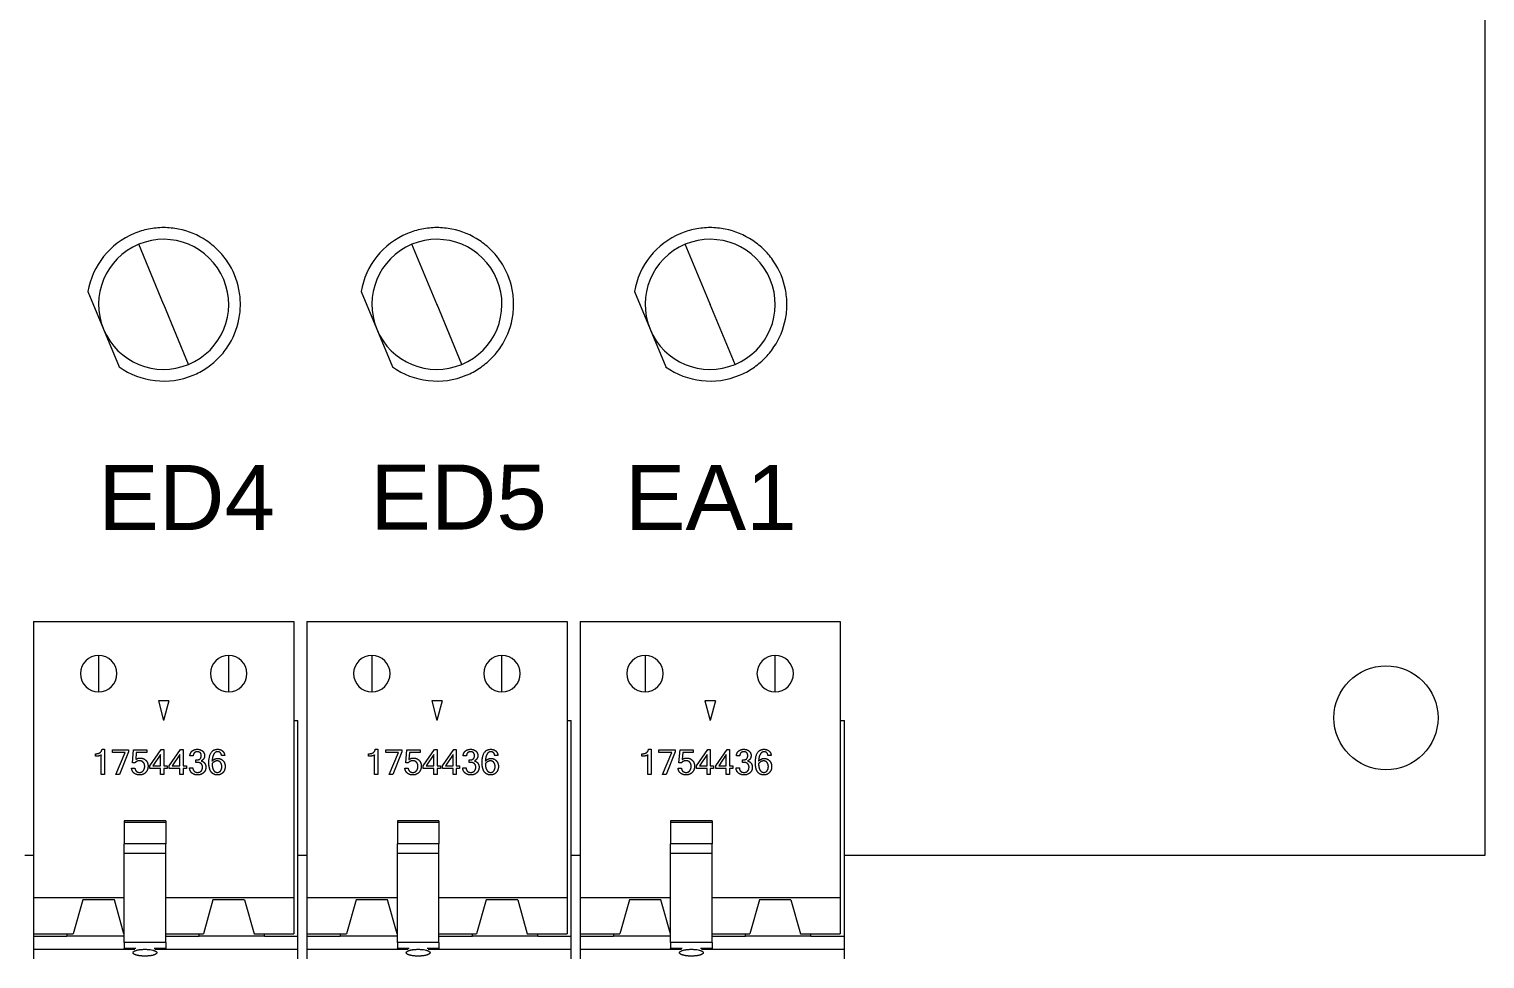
# Model space of a CAD drawing. Header units: millimetres. Extents: x -118 to 1430, y 370 to 641.
# Drawn here: x 442.3 to 498.3, y 463 to 498.8 of the extents above; entities that cross this region are included whole.
import ezdxf

# ---------------------------------------------------------------- set-up
doc = ezdxf.new("R2010")
doc.units = ezdxf.units.MM
doc.layers.add('TANGENT EDGES', color=7, linetype='Continuous', lineweight=0)
doc.layers.add('VISIBLE', color=7, linetype='Continuous', lineweight=0)
doc.styles.get("Standard").update_dxf_attribs({"font": 'arial.ttf'})

msp = doc.modelspace()

# ---------------------------------------------------------------- linework, layer by layer
at = {"layer": 'TANGENT EDGES'}
for p, q in [((447.514, 488.177), (446.56, 490.477)), ((458.014, 488.177), (457.06, 490.477)), ((468.514, 488.177), (467.56, 490.477)), ((448.476, 485.858), (447.522, 488.158)), ((458.976, 485.858), (458.022, 488.158)), ((469.476, 485.858), (468.522, 488.158)), ((445.018, 474.67), (445.018, 473.27)), ((450.018, 473.27), (450.018, 474.67)), ((455.518, 474.67), (455.518, 473.27)), ((460.518, 473.27), (460.518, 474.67)), ((466.018, 474.67), (466.018, 473.27)), ((471.018, 473.27), (471.018, 474.67)), ((447.598, 468.246), (445.998, 468.246)), ((458.098, 468.246), (456.498, 468.246)), ((468.598, 468.246), (466.998, 468.246)), ((447.598, 467.425), (445.998, 467.425)), ((458.098, 467.425), (456.498, 467.425)), ((468.598, 467.425), (466.998, 467.425)), ((446.446, 463.402), (445.998, 463.402)), ((447.598, 463.402), (447.15, 463.402)), ((456.946, 463.402), (456.498, 463.402)), ((458.098, 463.402), (457.65, 463.402)), ((467.446, 463.402), (466.998, 463.402)), ((468.598, 463.402), (468.15, 463.402))]:
    msp.add_line(p, q, dxfattribs=at)
for centre, radius, start, end in [((447.518, 488.167), 0.01, 112.5227, 292.5227), ((447.518, 488.167), 0.01, 292.5227, 112.5227), ((458.018, 488.167), 0.01, 112.5227, 292.5227), ((458.018, 488.167), 0.01, 292.5227, 112.5227), ((468.518, 488.167), 0.01, 112.5227, 292.5227), ((468.518, 488.167), 0.01, 292.5227, 112.5227), ((445.018, 473.97), 0.7, 90, 270), ((445.018, 473.97), 0.7, 270, 90), ((450.018, 473.97), 0.7, 90, 270), ((450.018, 473.97), 0.7, 270, 90), ((455.518, 473.97), 0.7, 90, 270), ((455.518, 473.97), 0.7, 270, 90), ((460.518, 473.97), 0.7, 90, 270), ((460.518, 473.97), 0.7, 270, 90), ((466.018, 473.97), 0.7, 90, 270), ((466.018, 473.97), 0.7, 270, 90), ((471.018, 473.97), 0.7, 90, 270), ((471.018, 473.97), 0.7, 270, 90)]:
    msp.add_arc(centre, radius, start, end, dxfattribs=at)
at = {"layer": 'VISIBLE'}
for p, q in [((498.289, 553.57), (498.289, 466.97)), ((444.609, 488.656), (445.209, 487.21)), ((455.109, 488.656), (455.709, 487.21)), ((465.609, 488.656), (466.209, 487.21)), ((445.209, 487.21), (445.809, 485.763)), ((455.709, 487.21), (456.309, 485.763)), ((466.209, 487.21), (466.809, 485.763)), ((442.518, 475.97), (442.518, 466.97)), ((442.518, 475.97), (452.518, 475.97)), ((452.518, 475.97), (452.518, 466.97)), ((453.018, 475.97), (453.018, 466.97)), ((453.018, 475.97), (463.018, 475.97)), ((463.018, 475.97), (463.018, 466.97)), ((463.518, 475.97), (463.518, 466.97)), ((463.518, 475.97), (473.518, 475.97)), ((473.518, 475.97), (473.518, 466.97)), ((447.719, 472.92), (447.317, 472.92)), ((447.317, 472.92), (447.518, 472.17)), ((447.719, 472.92), (447.518, 472.17)), ((458.219, 472.92), (457.817, 472.92)), ((457.817, 472.92), (458.018, 472.17)), ((458.219, 472.92), (458.018, 472.17)), ((468.719, 472.92), (468.317, 472.92)), ((468.317, 472.92), (468.518, 472.17)), ((468.719, 472.92), (468.518, 472.17)), ((452.518, 472.17), (452.678, 472.17)), ((452.678, 463.87), (452.678, 472.17)), ((463.018, 472.17), (463.178, 472.17)), ((463.178, 463.87), (463.178, 472.17)), ((473.518, 472.17), (473.678, 472.17)), ((473.678, 463.87), (473.678, 472.17)), ((445.152, 471.06), (445.246, 471.06)), ((445.246, 471.06), (445.246, 470.09)), ((445.552, 470.931), (445.552, 471.044)), ((445.552, 471.044), (446.169, 471.044)), ((446.169, 471.044), (446.169, 470.958)), ((446.32, 470.54), (446.36, 471.044)), ((446.36, 471.044), (446.872, 471.044)), ((446.872, 471.044), (446.872, 470.931)), ((446.991, 470.426), (447.426, 471.056)), ((447.426, 471.056), (447.522, 471.056)), ((447.522, 471.056), (447.522, 470.426)), ((447.733, 470.426), (448.167, 471.056)), ((448.167, 471.056), (448.263, 471.056)), ((448.263, 471.056), (448.263, 470.426)), ((455.652, 471.06), (455.746, 471.06)), ((455.746, 471.06), (455.746, 470.09)), ((456.052, 470.931), (456.052, 471.044)), ((456.052, 471.044), (456.669, 471.044)), ((456.669, 471.044), (456.669, 470.958)), ((456.82, 470.54), (456.86, 471.044)), ((456.86, 471.044), (457.372, 471.044)), ((457.372, 471.044), (457.372, 470.931)), ((457.491, 470.426), (457.926, 471.056)), ((457.926, 471.056), (458.022, 471.056)), ((458.022, 471.056), (458.022, 470.426)), ((458.233, 470.426), (458.667, 471.056)), ((458.667, 471.056), (458.763, 471.056)), ((458.763, 471.056), (458.763, 470.426)), ((466.152, 471.06), (466.246, 471.06)), ((466.246, 471.06), (466.246, 470.09)), ((466.552, 470.931), (466.552, 471.044)), ((466.552, 471.044), (467.169, 471.044)), ((467.169, 471.044), (467.169, 470.958)), ((467.32, 470.54), (467.36, 471.044)), ((467.36, 471.044), (467.872, 471.044)), ((467.872, 471.044), (467.872, 470.931)), ((467.991, 470.426), (468.426, 471.056)), ((468.426, 471.056), (468.522, 471.056)), ((468.522, 471.056), (468.522, 470.426)), ((468.733, 470.426), (469.167, 471.056)), ((469.167, 471.056), (469.263, 471.056)), ((469.263, 471.056), (469.263, 470.426)), ((444.894, 470.791), (444.894, 470.887)), ((445.123, 470.09), (445.123, 470.841)), ((446.041, 470.931), (445.552, 470.931)), ((445.685, 470.09), (446.041, 470.931)), ((446.169, 470.958), (445.822, 470.09)), ((446.416, 470.54), (446.32, 470.54)), ((446.465, 470.931), (446.444, 470.666)), ((446.872, 470.931), (446.465, 470.931)), ((447.399, 470.863), (447.106, 470.426)), ((447.399, 470.426), (447.399, 470.863)), ((448.14, 470.863), (447.847, 470.426)), ((448.14, 470.426), (448.14, 470.863)), ((448.652, 470.812), (448.525, 470.812)), ((448.757, 470.555), (448.757, 470.651)), ((448.757, 470.651), (448.785, 470.651)), ((448.804, 470.555), (448.757, 470.555)), ((449.866, 470.823), (449.739, 470.823)), ((455.394, 470.791), (455.394, 470.887)), ((455.623, 470.09), (455.623, 470.841)), ((456.541, 470.931), (456.052, 470.931)), ((456.185, 470.09), (456.541, 470.931)), ((456.669, 470.958), (456.322, 470.09)), ((456.916, 470.54), (456.82, 470.54)), ((456.965, 470.931), (456.944, 470.666)), ((457.372, 470.931), (456.965, 470.931)), ((457.899, 470.863), (457.606, 470.426)), ((457.899, 470.426), (457.899, 470.863)), ((458.64, 470.863), (458.347, 470.426)), ((458.64, 470.426), (458.64, 470.863)), ((459.152, 470.812), (459.025, 470.812)), ((459.257, 470.555), (459.257, 470.651)), ((459.257, 470.651), (459.285, 470.651)), ((459.304, 470.555), (459.257, 470.555)), ((460.366, 470.823), (460.239, 470.823)), ((465.894, 470.791), (465.894, 470.887)), ((466.123, 470.09), (466.123, 470.841)), ((467.041, 470.931), (466.552, 470.931)), ((466.685, 470.09), (467.041, 470.931)), ((467.169, 470.958), (466.822, 470.09)), ((467.416, 470.54), (467.32, 470.54)), ((467.465, 470.931), (467.444, 470.666)), ((467.872, 470.931), (467.465, 470.931)), ((468.399, 470.863), (468.106, 470.426)), ((468.399, 470.426), (468.399, 470.863)), ((469.14, 470.863), (468.847, 470.426)), ((469.14, 470.426), (469.14, 470.863)), ((469.652, 470.812), (469.525, 470.812)), ((469.757, 470.555), (469.757, 470.651)), ((469.757, 470.651), (469.785, 470.651)), ((469.804, 470.555), (469.757, 470.555)), ((470.866, 470.823), (470.739, 470.823)), ((445.246, 470.09), (445.123, 470.09)), ((445.822, 470.09), (445.685, 470.09)), ((446.285, 470.34), (446.412, 470.34)), ((446.991, 470.318), (446.991, 470.426)), ((447.399, 470.318), (446.991, 470.318)), ((447.106, 470.426), (447.399, 470.426)), ((447.399, 470.09), (447.399, 470.318)), ((447.522, 470.09), (447.399, 470.09)), ((447.522, 470.426), (447.651, 470.426)), ((447.522, 470.318), (447.522, 470.09)), ((447.651, 470.318), (447.522, 470.318)), ((447.651, 470.426), (447.651, 470.318)), ((447.733, 470.318), (447.733, 470.426)), ((448.14, 470.318), (447.733, 470.318)), ((447.847, 470.426), (448.14, 470.426)), ((448.14, 470.09), (448.14, 470.318)), ((448.263, 470.09), (448.14, 470.09)), ((448.263, 470.426), (448.392, 470.426)), ((448.392, 470.318), (448.263, 470.318)), ((448.263, 470.318), (448.263, 470.09)), ((448.392, 470.426), (448.392, 470.318)), ((448.513, 470.342), (448.64, 470.342)), ((455.746, 470.09), (455.623, 470.09)), ((456.322, 470.09), (456.185, 470.09)), ((456.785, 470.34), (456.912, 470.34)), ((457.491, 470.318), (457.491, 470.426)), ((457.899, 470.318), (457.491, 470.318)), ((457.606, 470.426), (457.899, 470.426)), ((457.899, 470.09), (457.899, 470.318)), ((458.022, 470.09), (457.899, 470.09)), ((458.022, 470.426), (458.151, 470.426)), ((458.022, 470.318), (458.022, 470.09)), ((458.151, 470.318), (458.022, 470.318)), ((458.151, 470.426), (458.151, 470.318)), ((458.233, 470.318), (458.233, 470.426)), ((458.64, 470.318), (458.233, 470.318)), ((458.347, 470.426), (458.64, 470.426)), ((458.64, 470.09), (458.64, 470.318)), ((458.763, 470.09), (458.64, 470.09)), ((458.763, 470.426), (458.892, 470.426)), ((458.892, 470.318), (458.763, 470.318)), ((458.763, 470.318), (458.763, 470.09)), ((458.892, 470.426), (458.892, 470.318)), ((459.013, 470.342), (459.14, 470.342)), ((466.246, 470.09), (466.123, 470.09)), ((466.822, 470.09), (466.685, 470.09)), ((467.285, 470.34), (467.412, 470.34)), ((467.991, 470.318), (467.991, 470.426)), ((468.399, 470.318), (467.991, 470.318)), ((468.106, 470.426), (468.399, 470.426)), ((468.399, 470.09), (468.399, 470.318)), ((468.522, 470.09), (468.399, 470.09)), ((468.522, 470.426), (468.651, 470.426)), ((468.522, 470.318), (468.522, 470.09)), ((468.651, 470.318), (468.522, 470.318)), ((468.651, 470.426), (468.651, 470.318)), ((468.733, 470.318), (468.733, 470.426)), ((469.14, 470.318), (468.733, 470.318)), ((468.847, 470.426), (469.14, 470.426)), ((469.14, 470.09), (469.14, 470.318)), ((469.263, 470.09), (469.14, 470.09)), ((469.263, 470.426), (469.392, 470.426)), ((469.392, 470.318), (469.263, 470.318)), ((469.263, 470.318), (469.263, 470.09)), ((469.392, 470.426), (469.392, 470.318)), ((469.513, 470.342), (469.64, 470.342)), ((447.598, 468.31), (445.998, 468.31)), ((445.998, 468.31), (445.998, 468.246)), ((445.998, 468.246), (445.998, 467.425)), ((447.598, 468.31), (447.598, 468.246)), ((447.598, 468.246), (447.598, 467.425)), ((458.098, 468.31), (456.498, 468.31)), ((456.498, 468.31), (456.498, 468.246)), ((456.498, 468.246), (456.498, 467.425)), ((458.098, 468.31), (458.098, 468.246)), ((458.098, 468.246), (458.098, 467.425)), ((468.598, 468.31), (466.998, 468.31)), ((466.998, 468.31), (466.998, 468.246)), ((466.998, 468.246), (466.998, 467.425)), ((468.598, 468.31), (468.598, 468.246)), ((468.598, 468.246), (468.598, 467.425)), ((445.998, 467.055), (445.998, 467.425)), ((447.598, 467.055), (447.598, 467.425)), ((456.498, 467.055), (456.498, 467.425)), ((458.098, 467.055), (458.098, 467.425)), ((466.998, 467.055), (466.998, 467.425)), ((468.598, 467.055), (468.598, 467.425)), ((442.518, 466.97), (442.178, 466.97)), ((442.518, 466.97), (442.518, 465.344)), ((447.598, 467.055), (445.998, 467.055)), ((445.998, 463.627), (445.998, 467.055)), ((447.598, 463.627), (447.598, 467.055)), ((452.518, 466.97), (452.518, 465.344)), ((453.018, 466.97), (452.678, 466.97)), ((453.018, 466.97), (453.018, 465.344)), ((458.098, 467.055), (456.498, 467.055)), ((456.498, 463.627), (456.498, 467.055)), ((458.098, 463.627), (458.098, 467.055)), ((463.018, 466.97), (463.018, 465.344)), ((463.518, 466.97), (463.178, 466.97)), ((463.518, 466.97), (463.518, 465.344)), ((468.598, 467.055), (466.998, 467.055)), ((466.998, 463.627), (466.998, 467.055)), ((468.598, 463.627), (468.598, 467.055)), ((473.518, 466.97), (473.518, 465.344)), ((498.289, 466.97), (473.678, 466.97)), ((445.998, 465.344), (442.518, 465.344)), ((442.518, 465.344), (442.518, 463.97)), ((444.413, 465.27), (444.043, 463.97)), ((445.623, 465.27), (444.413, 465.27)), ((445.993, 463.97), (445.623, 465.27)), ((452.518, 465.344), (447.598, 465.344)), ((449.413, 465.27), (449.043, 463.97)), ((450.623, 465.27), (449.413, 465.27)), ((450.623, 465.27), (450.993, 463.97)), ((452.518, 465.344), (452.518, 463.97)), ((456.498, 465.344), (453.018, 465.344)), ((453.018, 465.344), (453.018, 463.97)), ((454.913, 465.27), (454.543, 463.97)), ((456.123, 465.27), (454.913, 465.27)), ((456.493, 463.97), (456.123, 465.27)), ((463.018, 465.344), (458.098, 465.344)), ((459.913, 465.27), (459.543, 463.97)), ((461.123, 465.27), (459.913, 465.27)), ((461.123, 465.27), (461.493, 463.97)), ((463.018, 465.344), (463.018, 463.97)), ((466.998, 465.344), (463.518, 465.344)), ((463.518, 465.344), (463.518, 463.97)), ((465.413, 465.27), (465.043, 463.97)), ((466.623, 465.27), (465.413, 465.27)), ((466.993, 463.97), (466.623, 465.27)), ((473.518, 465.344), (468.598, 465.344)), ((470.413, 465.27), (470.043, 463.97)), ((471.623, 465.27), (470.413, 465.27)), ((471.623, 465.27), (471.993, 463.97)), ((473.518, 465.344), (473.518, 463.97)), ((442.518, 463.97), (444.043, 463.97)), ((442.518, 463.97), (442.518, 463.87)), ((442.518, 463.87), (442.518, 463.37)), ((442.518, 463.87), (443.803, 463.87)), ((443.803, 463.97), (443.803, 463.87)), ((445.998, 463.87), (443.803, 463.87)), ((445.993, 463.97), (445.998, 463.97)), ((447.598, 463.97), (449.043, 463.97)), ((447.598, 463.87), (448.883, 463.87)), ((448.883, 463.87), (448.883, 463.97)), ((451.393, 463.87), (448.883, 463.87)), ((450.993, 463.97), (452.518, 463.97)), ((451.393, 463.87), (451.393, 463.97)), ((451.393, 463.87), (452.678, 463.87)), ((452.678, 463.37), (452.678, 463.87)), ((453.018, 463.97), (454.543, 463.97)), ((453.018, 463.97), (453.018, 463.87)), ((453.018, 463.87), (453.018, 463.37)), ((453.018, 463.87), (454.303, 463.87)), ((454.303, 463.97), (454.303, 463.87)), ((456.498, 463.87), (454.303, 463.87)), ((456.493, 463.97), (456.498, 463.97)), ((458.098, 463.97), (459.543, 463.97)), ((458.098, 463.87), (459.383, 463.87)), ((459.383, 463.87), (459.383, 463.97)), ((461.893, 463.87), (459.383, 463.87)), ((461.493, 463.97), (463.018, 463.97)), ((461.893, 463.87), (461.893, 463.97)), ((461.893, 463.87), (463.178, 463.87)), ((463.178, 463.37), (463.178, 463.87)), ((463.518, 463.97), (465.043, 463.97)), ((463.518, 463.97), (463.518, 463.87)), ((463.518, 463.87), (463.518, 463.37)), ((463.518, 463.87), (464.803, 463.87)), ((464.803, 463.97), (464.803, 463.87)), ((466.998, 463.87), (464.803, 463.87)), ((466.993, 463.97), (466.998, 463.97)), ((468.598, 463.97), (470.043, 463.97)), ((468.598, 463.87), (469.883, 463.87)), ((469.883, 463.87), (469.883, 463.97)), ((472.393, 463.87), (469.883, 463.87)), ((471.993, 463.97), (473.518, 463.97)), ((472.393, 463.87), (472.393, 463.97)), ((472.393, 463.87), (473.678, 463.87)), ((473.678, 463.37), (473.678, 463.87)), ((442.518, 463.37), (446.416, 463.37)), ((442.518, 463.37), (442.518, 463)), ((447.598, 463.627), (445.998, 463.627)), ((445.998, 463.627), (445.998, 463.402)), ((445.998, 463.37), (445.998, 463.402)), ((447.18, 463.37), (452.678, 463.37)), ((447.598, 463.627), (447.598, 463.402)), ((447.598, 463.37), (447.598, 463.402)), ((452.678, 463), (452.678, 463.37)), ((453.018, 463.37), (456.916, 463.37)), ((453.018, 463.37), (453.018, 463)), ((458.098, 463.627), (456.498, 463.627)), ((456.498, 463.627), (456.498, 463.402)), ((456.498, 463.37), (456.498, 463.402)), ((457.68, 463.37), (463.178, 463.37)), ((458.098, 463.627), (458.098, 463.402)), ((458.098, 463.37), (458.098, 463.402)), ((463.178, 463), (463.178, 463.37)), ((463.518, 463.37), (467.416, 463.37)), ((463.518, 463.37), (463.518, 463)), ((468.598, 463.627), (466.998, 463.627)), ((466.998, 463.627), (466.998, 463.402)), ((466.998, 463.37), (466.998, 463.402)), ((468.18, 463.37), (473.678, 463.37)), ((468.598, 463.627), (468.598, 463.402)), ((468.598, 463.37), (468.598, 463.402)), ((473.678, 463), (473.678, 463.37))]:
    msp.add_line(p, q, dxfattribs=at)
msp.add_circle((494.489, 472.27), 2, dxfattribs=at)
for centre, radius, start, end in [((447.518, 488.167), 2.95, 112.5227, 170.4589), ((447.518, 488.167), 2.95, 101.2727, 112.5227), ((447.518, 488.167), 2.5, 292.5227, 112.5227), ((447.518, 488.167), 2.95, 90.0227, 101.2727), ((447.518, 488.167), 2.95, 78.7727, 90.0227), ((447.518, 488.167), 2.95, 56.2727, 78.7727), ((447.518, 488.167), 2.95, 45.0227, 56.2727), ((458.018, 488.167), 2.95, 112.5227, 170.4589), ((458.018, 488.167), 2.95, 101.2727, 112.5227), ((458.018, 488.167), 2.5, 292.5227, 112.5227), ((458.018, 488.167), 2.95, 90.0227, 101.2727), ((458.018, 488.167), 2.95, 78.7727, 90.0227), ((458.018, 488.167), 2.95, 56.2727, 78.7727), ((458.018, 488.167), 2.95, 45.0227, 56.2727), ((468.518, 488.167), 2.95, 112.5227, 170.4589), ((468.518, 488.167), 2.95, 101.2727, 112.5227), ((468.518, 488.167), 2.5, 292.5227, 112.5227), ((468.518, 488.167), 2.95, 90.0227, 101.2727), ((468.518, 488.167), 2.95, 78.7727, 90.0227), ((468.518, 488.167), 2.95, 56.2727, 78.7727), ((468.518, 488.167), 2.95, 45.0227, 56.2727), ((447.518, 488.167), 2.5, 112.5227, 292.5227), ((447.518, 488.167), 2.95, 33.7727, 45.0227), ((458.018, 488.167), 2.5, 112.5227, 292.5227), ((458.018, 488.167), 2.95, 33.7727, 45.0227), ((468.518, 488.167), 2.5, 112.5227, 292.5227), ((468.518, 488.167), 2.95, 33.7727, 45.0227), ((447.518, 488.167), 2.95, 11.2727, 33.7727), ((458.018, 488.167), 2.95, 11.2727, 33.7727), ((468.518, 488.167), 2.95, 11.2727, 33.7727), ((447.518, 488.167), 2.95, 0.0227, 11.2727), ((458.018, 488.167), 2.95, 0.0227, 11.2727), ((468.518, 488.167), 2.95, 0.0227, 11.2727), ((447.518, 488.167), 2.95, 348.7727, 0.0227), ((458.018, 488.167), 2.95, 348.7727, 0.0227), ((468.518, 488.167), 2.95, 348.7727, 0.0227), ((447.518, 488.167), 2.95, 326.2727, 348.7727), ((458.018, 488.167), 2.95, 326.2727, 348.7727), ((468.518, 488.167), 2.95, 326.2727, 348.7727), ((447.518, 488.167), 2.95, 315.0227, 326.2727), ((458.018, 488.167), 2.95, 315.0227, 326.2727), ((468.518, 488.167), 2.95, 315.0227, 326.2727), ((447.518, 488.167), 2.95, 234.5865, 292.5227), ((447.518, 488.167), 2.95, 292.5227, 303.7727), ((447.518, 488.167), 2.95, 303.7727, 315.0227), ((458.018, 488.167), 2.95, 234.5865, 292.5227), ((458.018, 488.167), 2.95, 292.5227, 303.7727), ((458.018, 488.167), 2.95, 303.7727, 315.0227), ((468.518, 488.167), 2.95, 234.5865, 292.5227), ((468.518, 488.167), 2.95, 292.5227, 303.7727), ((468.518, 488.167), 2.95, 303.7727, 315.0227)]:
    msp.add_arc(centre, radius, start, end, dxfattribs=at)
for points in [[(444.894, 470.887), (445.118, 470.887), (445.152, 471.06)], [(448.618, 470.997), (448.697, 471.06), (448.812, 471.06)], [(448.812, 471.06), (448.939, 471.06), (449.015, 470.991)], [(449.256, 470.536), (449.256, 471.06), (449.593, 471.06)], [(449.593, 471.06), (449.7, 471.06), (449.775, 471)], [(455.394, 470.887), (455.618, 470.887), (455.652, 471.06)], [(459.118, 470.997), (459.197, 471.06), (459.312, 471.06)], [(459.312, 471.06), (459.439, 471.06), (459.515, 470.991)], [(459.756, 470.536), (459.756, 471.06), (460.093, 471.06)], [(460.093, 471.06), (460.2, 471.06), (460.275, 471)], [(465.894, 470.887), (466.118, 470.887), (466.152, 471.06)], [(469.618, 470.997), (469.697, 471.06), (469.812, 471.06)], [(469.812, 471.06), (469.939, 471.06), (470.015, 470.991)], [(470.256, 470.536), (470.256, 471.06), (470.593, 471.06)], [(470.593, 471.06), (470.7, 471.06), (470.775, 471)], [(445.123, 470.841), (445.049, 470.791), (444.894, 470.791)], [(446.589, 470.619), (446.487, 470.619), (446.416, 470.54)], [(446.444, 470.666), (446.515, 470.723), (446.621, 470.723)], [(446.734, 470.561), (446.679, 470.619), (446.589, 470.619)], [(446.621, 470.723), (446.741, 470.723), (446.829, 470.639)], [(446.79, 470.403), (446.79, 470.503), (446.734, 470.561)], [(446.829, 470.639), (446.918, 470.554), (446.918, 470.414)], [(448.525, 470.812), (448.539, 470.933), (448.618, 470.997)], [(448.814, 470.964), (448.669, 470.964), (448.652, 470.812)], [(448.785, 470.651), (448.964, 470.651), (448.964, 470.815)], [(448.959, 470.507), (448.906, 470.555), (448.804, 470.555)], [(448.925, 470.926), (448.886, 470.964), (448.814, 470.964)], [(448.964, 470.815), (448.964, 470.887), (448.925, 470.926)], [(449.058, 470.697), (449.025, 470.642), (448.957, 470.614)], [(448.957, 470.614), (449.044, 470.591), (449.092, 470.525)], [(449.012, 470.368), (449.012, 470.458), (448.959, 470.507)], [(449.015, 470.991), (449.091, 470.922), (449.091, 470.812)], [(449.091, 470.812), (449.091, 470.751), (449.058, 470.697)], [(449.092, 470.525), (449.139, 470.459), (449.139, 470.371)], [(449.342, 470.193), (449.256, 470.312), (449.256, 470.536)], [(449.576, 470.613), (449.475, 470.613), (449.379, 470.51)], [(449.379, 470.51), (449.382, 470.345), (449.436, 470.258)], [(449.444, 470.871), (449.39, 470.779), (449.38, 470.605)], [(449.38, 470.605), (449.475, 470.708), (449.597, 470.708)], [(449.587, 470.964), (449.499, 470.964), (449.444, 470.871)], [(449.706, 470.551), (449.658, 470.613), (449.576, 470.613)], [(449.739, 470.823), (449.723, 470.964), (449.587, 470.964)], [(449.597, 470.708), (449.717, 470.708), (449.799, 470.621)], [(449.755, 470.392), (449.755, 470.489), (449.706, 470.551)], [(449.775, 471), (449.849, 470.941), (449.866, 470.823)], [(449.799, 470.621), (449.882, 470.534), (449.882, 470.4)], [(455.623, 470.841), (455.549, 470.791), (455.394, 470.791)], [(457.089, 470.619), (456.987, 470.619), (456.916, 470.54)], [(456.944, 470.666), (457.015, 470.723), (457.121, 470.723)], [(457.234, 470.561), (457.179, 470.619), (457.089, 470.619)], [(457.121, 470.723), (457.241, 470.723), (457.329, 470.639)], [(457.29, 470.403), (457.29, 470.503), (457.234, 470.561)], [(457.329, 470.639), (457.418, 470.554), (457.418, 470.414)], [(459.025, 470.812), (459.039, 470.933), (459.118, 470.997)], [(459.314, 470.964), (459.169, 470.964), (459.152, 470.812)], [(459.285, 470.651), (459.464, 470.651), (459.464, 470.815)], [(459.459, 470.507), (459.406, 470.555), (459.304, 470.555)], [(459.425, 470.926), (459.386, 470.964), (459.314, 470.964)], [(459.464, 470.815), (459.464, 470.887), (459.425, 470.926)], [(459.558, 470.697), (459.525, 470.642), (459.457, 470.614)], [(459.457, 470.614), (459.544, 470.591), (459.592, 470.525)], [(459.512, 470.368), (459.512, 470.458), (459.459, 470.507)], [(459.515, 470.991), (459.591, 470.922), (459.591, 470.812)], [(459.591, 470.812), (459.591, 470.751), (459.558, 470.697)], [(459.592, 470.525), (459.639, 470.459), (459.639, 470.371)], [(459.842, 470.193), (459.756, 470.312), (459.756, 470.536)], [(460.076, 470.613), (459.975, 470.613), (459.879, 470.51)], [(459.879, 470.51), (459.882, 470.345), (459.936, 470.258)], [(459.944, 470.871), (459.89, 470.779), (459.88, 470.605)], [(459.88, 470.605), (459.975, 470.708), (460.097, 470.708)], [(460.087, 470.964), (459.999, 470.964), (459.944, 470.871)], [(460.206, 470.551), (460.158, 470.613), (460.076, 470.613)], [(460.239, 470.823), (460.223, 470.964), (460.087, 470.964)], [(460.097, 470.708), (460.217, 470.708), (460.299, 470.621)], [(460.255, 470.392), (460.255, 470.489), (460.206, 470.551)], [(460.275, 471), (460.349, 470.941), (460.366, 470.823)], [(460.299, 470.621), (460.382, 470.534), (460.382, 470.4)], [(466.123, 470.841), (466.049, 470.791), (465.894, 470.791)], [(467.589, 470.619), (467.487, 470.619), (467.416, 470.54)], [(467.444, 470.666), (467.515, 470.723), (467.621, 470.723)], [(467.734, 470.561), (467.679, 470.619), (467.589, 470.619)], [(467.621, 470.723), (467.741, 470.723), (467.829, 470.639)], [(467.79, 470.403), (467.79, 470.503), (467.734, 470.561)], [(467.829, 470.639), (467.918, 470.554), (467.918, 470.414)], [(469.525, 470.812), (469.539, 470.933), (469.618, 470.997)], [(469.814, 470.964), (469.669, 470.964), (469.652, 470.812)], [(469.785, 470.651), (469.964, 470.651), (469.964, 470.815)], [(469.959, 470.507), (469.906, 470.555), (469.804, 470.555)], [(469.925, 470.926), (469.886, 470.964), (469.814, 470.964)], [(469.964, 470.815), (469.964, 470.887), (469.925, 470.926)], [(470.058, 470.697), (470.025, 470.642), (469.957, 470.614)], [(469.957, 470.614), (470.044, 470.591), (470.092, 470.525)], [(470.012, 470.368), (470.012, 470.458), (469.959, 470.507)], [(470.015, 470.991), (470.091, 470.922), (470.091, 470.812)], [(470.091, 470.812), (470.091, 470.751), (470.058, 470.697)], [(470.092, 470.525), (470.139, 470.459), (470.139, 470.371)], [(470.342, 470.193), (470.256, 470.312), (470.256, 470.536)], [(470.576, 470.613), (470.475, 470.613), (470.379, 470.51)], [(470.379, 470.51), (470.382, 470.345), (470.436, 470.258)], [(470.444, 470.871), (470.39, 470.779), (470.38, 470.605)], [(470.38, 470.605), (470.475, 470.708), (470.597, 470.708)], [(470.587, 470.964), (470.499, 470.964), (470.444, 470.871)], [(470.706, 470.551), (470.658, 470.613), (470.576, 470.613)], [(470.739, 470.823), (470.723, 470.964), (470.587, 470.964)], [(470.597, 470.708), (470.717, 470.708), (470.799, 470.621)], [(470.755, 470.392), (470.755, 470.489), (470.706, 470.551)], [(470.775, 471), (470.849, 470.941), (470.866, 470.823)], [(470.799, 470.621), (470.882, 470.534), (470.882, 470.4)], [(446.385, 470.14), (446.299, 470.207), (446.285, 470.34)], [(446.592, 470.073), (446.471, 470.073), (446.385, 470.14)], [(446.412, 470.34), (446.423, 470.254), (446.472, 470.212)], [(446.472, 470.212), (446.522, 470.17), (446.592, 470.17)], [(446.592, 470.17), (446.68, 470.17), (446.735, 470.237)], [(446.829, 470.17), (446.74, 470.073), (446.592, 470.073)], [(446.735, 470.237), (446.79, 470.304), (446.79, 470.403)], [(446.918, 470.414), (446.918, 470.267), (446.829, 470.17)], [(448.604, 470.147), (448.519, 470.22), (448.513, 470.342)], [(448.824, 470.073), (448.689, 470.073), (448.604, 470.147)], [(448.64, 470.342), (448.64, 470.271), (448.688, 470.22)], [(448.688, 470.22), (448.735, 470.17), (448.824, 470.17)], [(448.824, 470.17), (448.909, 470.17), (448.96, 470.225)], [(449.048, 470.156), (448.958, 470.073), (448.824, 470.073)], [(448.96, 470.225), (449.012, 470.281), (449.012, 470.368)], [(449.139, 470.371), (449.139, 470.239), (449.048, 470.156)], [(449.583, 470.073), (449.428, 470.073), (449.342, 470.193)], [(449.436, 470.258), (449.49, 470.17), (449.58, 470.17)], [(449.58, 470.17), (449.659, 470.17), (449.707, 470.233)], [(449.8, 470.169), (449.718, 470.073), (449.583, 470.073)], [(449.707, 470.233), (449.755, 470.297), (449.755, 470.392)], [(449.882, 470.4), (449.882, 470.264), (449.8, 470.169)], [(456.885, 470.14), (456.799, 470.207), (456.785, 470.34)], [(457.092, 470.073), (456.971, 470.073), (456.885, 470.14)], [(456.912, 470.34), (456.923, 470.254), (456.972, 470.212)], [(456.972, 470.212), (457.022, 470.17), (457.092, 470.17)], [(457.092, 470.17), (457.18, 470.17), (457.235, 470.237)], [(457.329, 470.17), (457.24, 470.073), (457.092, 470.073)], [(457.235, 470.237), (457.29, 470.304), (457.29, 470.403)], [(457.418, 470.414), (457.418, 470.267), (457.329, 470.17)], [(459.104, 470.147), (459.019, 470.22), (459.013, 470.342)], [(459.324, 470.073), (459.189, 470.073), (459.104, 470.147)], [(459.14, 470.342), (459.14, 470.271), (459.188, 470.22)], [(459.188, 470.22), (459.235, 470.17), (459.324, 470.17)], [(459.324, 470.17), (459.409, 470.17), (459.46, 470.225)], [(459.548, 470.156), (459.458, 470.073), (459.324, 470.073)], [(459.46, 470.225), (459.512, 470.281), (459.512, 470.368)], [(459.639, 470.371), (459.639, 470.239), (459.548, 470.156)], [(460.083, 470.073), (459.928, 470.073), (459.842, 470.193)], [(459.936, 470.258), (459.99, 470.17), (460.08, 470.17)], [(460.08, 470.17), (460.159, 470.17), (460.207, 470.233)], [(460.3, 470.169), (460.218, 470.073), (460.083, 470.073)], [(460.207, 470.233), (460.255, 470.297), (460.255, 470.392)], [(460.382, 470.4), (460.382, 470.264), (460.3, 470.169)], [(467.385, 470.14), (467.299, 470.207), (467.285, 470.34)], [(467.592, 470.073), (467.471, 470.073), (467.385, 470.14)], [(467.412, 470.34), (467.423, 470.254), (467.472, 470.212)], [(467.472, 470.212), (467.522, 470.17), (467.592, 470.17)], [(467.592, 470.17), (467.68, 470.17), (467.735, 470.237)], [(467.829, 470.17), (467.74, 470.073), (467.592, 470.073)], [(467.735, 470.237), (467.79, 470.304), (467.79, 470.403)], [(467.918, 470.414), (467.918, 470.267), (467.829, 470.17)], [(469.604, 470.147), (469.519, 470.22), (469.513, 470.342)], [(469.824, 470.073), (469.689, 470.073), (469.604, 470.147)], [(469.64, 470.342), (469.64, 470.271), (469.688, 470.22)], [(469.688, 470.22), (469.735, 470.17), (469.824, 470.17)], [(469.824, 470.17), (469.909, 470.17), (469.96, 470.225)], [(470.048, 470.156), (469.958, 470.073), (469.824, 470.073)], [(469.96, 470.225), (470.012, 470.281), (470.012, 470.368)], [(470.139, 470.371), (470.139, 470.239), (470.048, 470.156)], [(470.583, 470.073), (470.428, 470.073), (470.342, 470.193)], [(470.436, 470.258), (470.49, 470.17), (470.58, 470.17)], [(470.58, 470.17), (470.659, 470.17), (470.707, 470.233)], [(470.8, 470.169), (470.718, 470.073), (470.583, 470.073)], [(470.707, 470.233), (470.755, 470.297), (470.755, 470.392)], [(470.882, 470.4), (470.882, 470.264), (470.8, 470.169)]]:
    msp.add_open_spline(points, degree=2, dxfattribs=at)
for points, knots in [([(446.363, 463.198), (446.357, 463.203), (446.352, 463.208), (446.349, 463.213), (446.345, 463.218), (446.343, 463.223), (446.341, 463.228), (446.339, 463.237), (446.339, 463.247), (446.344, 463.256)], [2.0048581, 2.0048581, 2.0048581, 2.0048581, 2.0591781, 2.0591781, 2.0591781, 2.1134097, 2.1134097, 2.1134097, 2.2105486, 2.2105486, 2.2105486, 2.2105486]), ([(446.344, 463.256), (446.344, 463.257), (446.345, 463.258), (446.345, 463.259), (446.348, 463.264), (446.352, 463.269), (446.357, 463.274), (446.362, 463.279), (446.368, 463.284), (446.374, 463.289), (446.381, 463.293), (446.389, 463.298), (446.398, 463.303), (446.407, 463.307), (446.417, 463.312), (446.427, 463.316), (446.438, 463.32), (446.449, 463.324), (446.462, 463.328), (446.474, 463.332), (446.487, 463.335), (446.5, 463.338), (446.514, 463.342), (446.529, 463.345), (446.544, 463.348), (446.551, 463.349), (446.559, 463.351), (446.566, 463.352), (446.574, 463.353), (446.582, 463.354), (446.59, 463.356), (446.606, 463.358), (446.623, 463.36), (446.639, 463.362), (446.648, 463.363), (446.656, 463.364), (446.665, 463.364), (446.674, 463.365), (446.682, 463.366), (446.691, 463.366), (446.709, 463.368), (446.726, 463.368), (446.744, 463.369), (446.762, 463.37), (446.78, 463.37), (446.798, 463.37)], [2.2105486, 2.2105486, 2.2105486, 2.2105486, 2.2216247, 2.2216247, 2.2216247, 2.2759317, 2.2759317, 2.2759317, 2.3299268, 2.3299268, 2.3299268, 2.3840773, 2.3840773, 2.3840773, 2.4384124, 2.4384124, 2.4384124, 2.4925399, 2.4925399, 2.4925399, 2.5464815, 2.5464815, 2.5464815, 2.6005234, 2.6005234, 2.6005234, 2.6274693, 2.6274693, 2.6274693, 2.6544262, 2.6544262, 2.6544262, 2.70843, 2.70843, 2.70843, 2.7353823, 2.7353823, 2.7353823, 2.7623324, 2.7623324, 2.7623324, 2.816373, 2.816373, 2.816373, 2.8702953, 2.8702953, 2.8702953, 2.8702953]), ([(446.798, 463.107), (446.786, 463.107), (446.774, 463.107), (446.762, 463.108), (446.75, 463.108), (446.738, 463.108), (446.726, 463.109), (446.715, 463.109), (446.703, 463.11), (446.691, 463.111), (446.68, 463.112), (446.668, 463.113), (446.657, 463.114), (446.645, 463.115), (446.634, 463.116), (446.623, 463.117), (446.612, 463.119), (446.601, 463.12), (446.591, 463.122), (446.58, 463.123), (446.569, 463.125), (446.559, 463.127), (446.549, 463.128), (446.539, 463.13), (446.53, 463.132), (446.52, 463.134), (446.51, 463.136), (446.501, 463.139), (446.492, 463.141), (446.483, 463.143), (446.475, 463.146), (446.466, 463.148), (446.458, 463.15), (446.451, 463.153), (446.443, 463.156), (446.435, 463.158), (446.428, 463.161), (446.421, 463.164), (446.414, 463.167), (446.408, 463.17), (446.402, 463.173), (446.396, 463.176), (446.39, 463.179), (446.385, 463.182), (446.38, 463.185), (446.375, 463.188), (446.371, 463.191), (446.367, 463.194), (446.363, 463.198)], [1.4329539, 1.4329539, 1.4329539, 1.4329539, 1.4688088, 1.4688088, 1.4688088, 1.5047575, 1.5047575, 1.5047575, 1.5406875, 1.5406875, 1.5406875, 1.5764951, 1.5764951, 1.5764951, 1.6123262, 1.6123262, 1.6123262, 1.6481983, 1.6481983, 1.6481983, 1.6840015, 1.6840015, 1.6840015, 1.7198212, 1.7198212, 1.7198212, 1.7556962, 1.7556962, 1.7556962, 1.7915158, 1.7915158, 1.7915158, 1.827353, 1.827353, 1.827353, 1.8633412, 1.8633412, 1.8633412, 1.899371, 1.899371, 1.899371, 1.9353274, 1.9353274, 1.9353274, 1.9711343, 1.9711343, 1.9711343, 2.0070686, 2.0070686, 2.0070686, 2.0070686]), ([(446.798, 463.37), (446.816, 463.37), (446.834, 463.37), (446.852, 463.369), (446.87, 463.368), (446.888, 463.368), (446.905, 463.366), (446.94, 463.364), (446.974, 463.36), (447.006, 463.356), (447.038, 463.351), (447.068, 463.345), (447.096, 463.338), (447.109, 463.335), (447.122, 463.332), (447.134, 463.328), (447.147, 463.324), (447.158, 463.32), (447.169, 463.316), (447.179, 463.312), (447.189, 463.307), (447.198, 463.303), (447.207, 463.298), (447.215, 463.294), (447.221, 463.289), (447.228, 463.284), (447.234, 463.279), (447.239, 463.274), (447.244, 463.269), (447.248, 463.264), (447.251, 463.259), (447.251, 463.258), (447.252, 463.257), (447.252, 463.256)], [0, 0, 0, 0, 0.054, 0.054, 0.054, 0.1081119, 0.1081119, 0.1081119, 0.2160335, 0.2160335, 0.2160335, 0.3239429, 0.3239429, 0.3239429, 0.3778641, 0.3778641, 0.3778641, 0.4319972, 0.4319972, 0.4319972, 0.4862463, 0.4862463, 0.4862463, 0.5402406, 0.5402406, 0.5402406, 0.5943776, 0.5943776, 0.5943776, 0.6487161, 0.6487161, 0.6487161, 0.6597773, 0.6597773, 0.6597773, 0.6597773]), ([(447.233, 463.198), (447.23, 463.195), (447.226, 463.192), (447.222, 463.189), (447.218, 463.186), (447.213, 463.183), (447.208, 463.18), (447.204, 463.177), (447.198, 463.175), (447.193, 463.172), (447.187, 463.169), (447.181, 463.167), (447.175, 463.164), (447.169, 463.161), (447.162, 463.159), (447.155, 463.156), (447.149, 463.154), (447.141, 463.152), (447.134, 463.149), (447.119, 463.145), (447.103, 463.14), (447.086, 463.137)], [0.8611269, 0.8611269, 0.8611269, 0.8611269, 0.8938324, 0.8938324, 0.8938324, 0.9265792, 0.9265792, 0.9265792, 0.959467, 0.959467, 0.959467, 0.9924119, 0.9924119, 0.9924119, 1.0253249, 1.0253249, 1.0253249, 1.0581198, 1.0581198, 1.0581198, 1.1235306, 1.1235306, 1.1235306, 1.1235306]), ([(447.252, 463.256), (447.254, 463.252), (447.255, 463.248), (447.256, 463.243), (447.257, 463.238), (447.256, 463.233), (447.255, 463.228), (447.253, 463.223), (447.251, 463.218), (447.247, 463.213), (447.244, 463.208), (447.239, 463.202), (447.233, 463.198)], [0.6597773, 0.6597773, 0.6597773, 0.6597773, 0.7028642, 0.7028642, 0.7028642, 0.7568669, 0.7568669, 0.7568669, 0.8111794, 0.8111794, 0.8111794, 0.8654371, 0.8654371, 0.8654371, 0.8654371]), ([(456.863, 463.198), (456.857, 463.203), (456.852, 463.208), (456.849, 463.213), (456.845, 463.218), (456.843, 463.223), (456.841, 463.228), (456.839, 463.237), (456.839, 463.247), (456.844, 463.256)], [2.0048581, 2.0048581, 2.0048581, 2.0048581, 2.0591781, 2.0591781, 2.0591781, 2.1134097, 2.1134097, 2.1134097, 2.2105486, 2.2105486, 2.2105486, 2.2105486]), ([(456.844, 463.256), (456.844, 463.257), (456.845, 463.258), (456.845, 463.259), (456.848, 463.264), (456.852, 463.269), (456.857, 463.274), (456.862, 463.279), (456.868, 463.284), (456.874, 463.289), (456.881, 463.293), (456.889, 463.298), (456.898, 463.303), (456.907, 463.307), (456.917, 463.312), (456.927, 463.316), (456.938, 463.32), (456.949, 463.324), (456.962, 463.328), (456.974, 463.332), (456.987, 463.335), (457, 463.338), (457.014, 463.342), (457.029, 463.345), (457.044, 463.348), (457.051, 463.349), (457.059, 463.351), (457.066, 463.352), (457.074, 463.353), (457.082, 463.354), (457.09, 463.356), (457.106, 463.358), (457.123, 463.36), (457.139, 463.362), (457.148, 463.363), (457.156, 463.364), (457.165, 463.364), (457.174, 463.365), (457.182, 463.366), (457.191, 463.366), (457.209, 463.368), (457.226, 463.368), (457.244, 463.369), (457.262, 463.37), (457.28, 463.37), (457.298, 463.37)], [2.2105486, 2.2105486, 2.2105486, 2.2105486, 2.2216247, 2.2216247, 2.2216247, 2.2759317, 2.2759317, 2.2759317, 2.3299268, 2.3299268, 2.3299268, 2.3840773, 2.3840773, 2.3840773, 2.4384124, 2.4384124, 2.4384124, 2.4925399, 2.4925399, 2.4925399, 2.5464815, 2.5464815, 2.5464815, 2.6005234, 2.6005234, 2.6005234, 2.6274693, 2.6274693, 2.6274693, 2.6544262, 2.6544262, 2.6544262, 2.70843, 2.70843, 2.70843, 2.7353823, 2.7353823, 2.7353823, 2.7623324, 2.7623324, 2.7623324, 2.816373, 2.816373, 2.816373, 2.8702953, 2.8702953, 2.8702953, 2.8702953]), ([(457.298, 463.107), (457.286, 463.107), (457.274, 463.107), (457.262, 463.108), (457.25, 463.108), (457.238, 463.108), (457.226, 463.109), (457.215, 463.109), (457.203, 463.11), (457.191, 463.111), (457.18, 463.112), (457.168, 463.113), (457.157, 463.114), (457.145, 463.115), (457.134, 463.116), (457.123, 463.117), (457.112, 463.119), (457.101, 463.12), (457.091, 463.122), (457.08, 463.123), (457.069, 463.125), (457.059, 463.127), (457.049, 463.128), (457.039, 463.13), (457.03, 463.132), (457.02, 463.134), (457.01, 463.136), (457.001, 463.139), (456.992, 463.141), (456.983, 463.143), (456.975, 463.146), (456.966, 463.148), (456.958, 463.15), (456.951, 463.153), (456.943, 463.156), (456.935, 463.158), (456.928, 463.161), (456.921, 463.164), (456.914, 463.167), (456.908, 463.17), (456.902, 463.173), (456.896, 463.176), (456.89, 463.179), (456.885, 463.182), (456.88, 463.185), (456.875, 463.188), (456.871, 463.191), (456.867, 463.194), (456.863, 463.198)], [1.4329539, 1.4329539, 1.4329539, 1.4329539, 1.4688088, 1.4688088, 1.4688088, 1.5047575, 1.5047575, 1.5047575, 1.5406875, 1.5406875, 1.5406875, 1.5764951, 1.5764951, 1.5764951, 1.6123262, 1.6123262, 1.6123262, 1.6481983, 1.6481983, 1.6481983, 1.6840015, 1.6840015, 1.6840015, 1.7198212, 1.7198212, 1.7198212, 1.7556962, 1.7556962, 1.7556962, 1.7915158, 1.7915158, 1.7915158, 1.827353, 1.827353, 1.827353, 1.8633412, 1.8633412, 1.8633412, 1.899371, 1.899371, 1.899371, 1.9353274, 1.9353274, 1.9353274, 1.9711343, 1.9711343, 1.9711343, 2.0070686, 2.0070686, 2.0070686, 2.0070686]), ([(457.298, 463.37), (457.316, 463.37), (457.334, 463.37), (457.352, 463.369), (457.37, 463.368), (457.388, 463.368), (457.405, 463.366), (457.44, 463.364), (457.474, 463.36), (457.506, 463.356), (457.538, 463.351), (457.568, 463.345), (457.596, 463.338), (457.609, 463.335), (457.622, 463.332), (457.634, 463.328), (457.647, 463.324), (457.658, 463.32), (457.669, 463.316), (457.679, 463.312), (457.689, 463.307), (457.698, 463.303), (457.707, 463.298), (457.715, 463.294), (457.721, 463.289), (457.728, 463.284), (457.734, 463.279), (457.739, 463.274), (457.744, 463.269), (457.748, 463.264), (457.751, 463.259), (457.751, 463.258), (457.752, 463.257), (457.752, 463.256)], [0, 0, 0, 0, 0.054, 0.054, 0.054, 0.1081119, 0.1081119, 0.1081119, 0.2160335, 0.2160335, 0.2160335, 0.3239429, 0.3239429, 0.3239429, 0.3778641, 0.3778641, 0.3778641, 0.4319972, 0.4319972, 0.4319972, 0.4862463, 0.4862463, 0.4862463, 0.5402406, 0.5402406, 0.5402406, 0.5943776, 0.5943776, 0.5943776, 0.6487161, 0.6487161, 0.6487161, 0.6597773, 0.6597773, 0.6597773, 0.6597773]), ([(457.733, 463.198), (457.73, 463.195), (457.726, 463.192), (457.722, 463.189), (457.718, 463.186), (457.713, 463.183), (457.708, 463.18), (457.704, 463.177), (457.698, 463.175), (457.693, 463.172), (457.687, 463.169), (457.681, 463.167), (457.675, 463.164), (457.669, 463.161), (457.662, 463.159), (457.655, 463.156), (457.649, 463.154), (457.641, 463.152), (457.634, 463.149), (457.619, 463.145), (457.603, 463.14), (457.586, 463.137)], [0.8611269, 0.8611269, 0.8611269, 0.8611269, 0.8938324, 0.8938324, 0.8938324, 0.9265792, 0.9265792, 0.9265792, 0.959467, 0.959467, 0.959467, 0.9924119, 0.9924119, 0.9924119, 1.0253249, 1.0253249, 1.0253249, 1.0581198, 1.0581198, 1.0581198, 1.1235306, 1.1235306, 1.1235306, 1.1235306]), ([(457.752, 463.256), (457.754, 463.252), (457.755, 463.248), (457.756, 463.243), (457.757, 463.238), (457.756, 463.233), (457.755, 463.228), (457.753, 463.223), (457.751, 463.218), (457.747, 463.213), (457.744, 463.208), (457.739, 463.202), (457.733, 463.198)], [0.6597773, 0.6597773, 0.6597773, 0.6597773, 0.7028642, 0.7028642, 0.7028642, 0.7568669, 0.7568669, 0.7568669, 0.8111794, 0.8111794, 0.8111794, 0.8654371, 0.8654371, 0.8654371, 0.8654371]), ([(467.363, 463.198), (467.357, 463.203), (467.352, 463.208), (467.349, 463.213), (467.345, 463.218), (467.343, 463.223), (467.341, 463.228), (467.339, 463.237), (467.339, 463.247), (467.344, 463.256)], [2.0048581, 2.0048581, 2.0048581, 2.0048581, 2.0591781, 2.0591781, 2.0591781, 2.1134097, 2.1134097, 2.1134097, 2.2105486, 2.2105486, 2.2105486, 2.2105486]), ([(467.344, 463.256), (467.344, 463.257), (467.345, 463.258), (467.345, 463.259), (467.348, 463.264), (467.352, 463.269), (467.357, 463.274), (467.362, 463.279), (467.368, 463.284), (467.374, 463.289), (467.381, 463.293), (467.389, 463.298), (467.398, 463.303), (467.407, 463.307), (467.417, 463.312), (467.427, 463.316), (467.438, 463.32), (467.449, 463.324), (467.462, 463.328), (467.474, 463.332), (467.487, 463.335), (467.5, 463.338), (467.514, 463.342), (467.529, 463.345), (467.544, 463.348), (467.551, 463.349), (467.559, 463.351), (467.566, 463.352), (467.574, 463.353), (467.582, 463.354), (467.59, 463.356), (467.606, 463.358), (467.623, 463.36), (467.639, 463.362), (467.648, 463.363), (467.656, 463.364), (467.665, 463.364), (467.674, 463.365), (467.682, 463.366), (467.691, 463.366), (467.709, 463.368), (467.726, 463.368), (467.744, 463.369), (467.762, 463.37), (467.78, 463.37), (467.798, 463.37)], [2.2105486, 2.2105486, 2.2105486, 2.2105486, 2.2216247, 2.2216247, 2.2216247, 2.2759317, 2.2759317, 2.2759317, 2.3299268, 2.3299268, 2.3299268, 2.3840773, 2.3840773, 2.3840773, 2.4384124, 2.4384124, 2.4384124, 2.4925399, 2.4925399, 2.4925399, 2.5464815, 2.5464815, 2.5464815, 2.6005234, 2.6005234, 2.6005234, 2.6274693, 2.6274693, 2.6274693, 2.6544262, 2.6544262, 2.6544262, 2.70843, 2.70843, 2.70843, 2.7353823, 2.7353823, 2.7353823, 2.7623324, 2.7623324, 2.7623324, 2.816373, 2.816373, 2.816373, 2.8702953, 2.8702953, 2.8702953, 2.8702953]), ([(467.798, 463.107), (467.786, 463.107), (467.774, 463.107), (467.762, 463.108), (467.75, 463.108), (467.738, 463.108), (467.726, 463.109), (467.715, 463.109), (467.703, 463.11), (467.691, 463.111), (467.68, 463.112), (467.668, 463.113), (467.657, 463.114), (467.645, 463.115), (467.634, 463.116), (467.623, 463.117), (467.612, 463.119), (467.601, 463.12), (467.591, 463.122), (467.58, 463.123), (467.569, 463.125), (467.559, 463.127), (467.549, 463.128), (467.539, 463.13), (467.53, 463.132), (467.52, 463.134), (467.51, 463.136), (467.501, 463.139), (467.492, 463.141), (467.483, 463.143), (467.475, 463.146), (467.466, 463.148), (467.458, 463.15), (467.451, 463.153), (467.443, 463.156), (467.435, 463.158), (467.428, 463.161), (467.421, 463.164), (467.414, 463.167), (467.408, 463.17), (467.402, 463.173), (467.396, 463.176), (467.39, 463.179), (467.385, 463.182), (467.38, 463.185), (467.375, 463.188), (467.371, 463.191), (467.367, 463.194), (467.363, 463.198)], [1.4329539, 1.4329539, 1.4329539, 1.4329539, 1.4688088, 1.4688088, 1.4688088, 1.5047575, 1.5047575, 1.5047575, 1.5406875, 1.5406875, 1.5406875, 1.5764951, 1.5764951, 1.5764951, 1.6123262, 1.6123262, 1.6123262, 1.6481983, 1.6481983, 1.6481983, 1.6840015, 1.6840015, 1.6840015, 1.7198212, 1.7198212, 1.7198212, 1.7556962, 1.7556962, 1.7556962, 1.7915158, 1.7915158, 1.7915158, 1.827353, 1.827353, 1.827353, 1.8633412, 1.8633412, 1.8633412, 1.899371, 1.899371, 1.899371, 1.9353274, 1.9353274, 1.9353274, 1.9711343, 1.9711343, 1.9711343, 2.0070686, 2.0070686, 2.0070686, 2.0070686]), ([(467.798, 463.37), (467.816, 463.37), (467.834, 463.37), (467.852, 463.369), (467.87, 463.368), (467.888, 463.368), (467.905, 463.366), (467.94, 463.364), (467.974, 463.36), (468.006, 463.356), (468.038, 463.351), (468.068, 463.345), (468.096, 463.338), (468.109, 463.335), (468.122, 463.332), (468.134, 463.328), (468.147, 463.324), (468.158, 463.32), (468.169, 463.316), (468.179, 463.312), (468.189, 463.307), (468.198, 463.303), (468.207, 463.298), (468.215, 463.294), (468.221, 463.289), (468.228, 463.284), (468.234, 463.279), (468.239, 463.274), (468.244, 463.269), (468.248, 463.264), (468.251, 463.259), (468.251, 463.258), (468.252, 463.257), (468.252, 463.256)], [0, 0, 0, 0, 0.054, 0.054, 0.054, 0.1081119, 0.1081119, 0.1081119, 0.2160335, 0.2160335, 0.2160335, 0.3239429, 0.3239429, 0.3239429, 0.3778641, 0.3778641, 0.3778641, 0.4319972, 0.4319972, 0.4319972, 0.4862463, 0.4862463, 0.4862463, 0.5402406, 0.5402406, 0.5402406, 0.5943776, 0.5943776, 0.5943776, 0.6487161, 0.6487161, 0.6487161, 0.6597773, 0.6597773, 0.6597773, 0.6597773]), ([(468.233, 463.198), (468.23, 463.195), (468.226, 463.192), (468.222, 463.189), (468.218, 463.186), (468.213, 463.183), (468.208, 463.18), (468.204, 463.177), (468.198, 463.175), (468.193, 463.172), (468.187, 463.169), (468.181, 463.167), (468.175, 463.164), (468.169, 463.161), (468.162, 463.159), (468.155, 463.156), (468.149, 463.154), (468.141, 463.152), (468.134, 463.149), (468.119, 463.145), (468.103, 463.14), (468.086, 463.137)], [0.8611269, 0.8611269, 0.8611269, 0.8611269, 0.8938324, 0.8938324, 0.8938324, 0.9265792, 0.9265792, 0.9265792, 0.959467, 0.959467, 0.959467, 0.9924119, 0.9924119, 0.9924119, 1.0253249, 1.0253249, 1.0253249, 1.0581198, 1.0581198, 1.0581198, 1.1235306, 1.1235306, 1.1235306, 1.1235306]), ([(468.252, 463.256), (468.254, 463.252), (468.255, 463.248), (468.256, 463.243), (468.257, 463.238), (468.256, 463.233), (468.255, 463.228), (468.253, 463.223), (468.251, 463.218), (468.247, 463.213), (468.244, 463.208), (468.239, 463.202), (468.233, 463.198)], [0.6597773, 0.6597773, 0.6597773, 0.6597773, 0.7028642, 0.7028642, 0.7028642, 0.7568669, 0.7568669, 0.7568669, 0.8111794, 0.8111794, 0.8111794, 0.8654371, 0.8654371, 0.8654371, 0.8654371]), ([(447.086, 463.137), (447.076, 463.134), (447.066, 463.132), (447.055, 463.13), (447.044, 463.128), (447.033, 463.126), (447.022, 463.124), (447.01, 463.122), (446.999, 463.121), (446.987, 463.119), (446.975, 463.117), (446.963, 463.116), (446.951, 463.115), (446.939, 463.114), (446.926, 463.113), (446.914, 463.112), (446.901, 463.111), (446.888, 463.11), (446.876, 463.109), (446.863, 463.109), (446.85, 463.108), (446.837, 463.108), (446.824, 463.107), (446.811, 463.107), (446.798, 463.107)], [1.1221288, 1.1221288, 1.1221288, 1.1221288, 1.1611473, 1.1611473, 1.1611473, 1.2000646, 1.2000646, 1.2000646, 1.2390162, 1.2390162, 1.2390162, 1.2780027, 1.2780027, 1.2780027, 1.316905, 1.316905, 1.316905, 1.3558904, 1.3558904, 1.3558904, 1.394915, 1.394915, 1.394915, 1.4338398, 1.4338398, 1.4338398, 1.4338398]), ([(457.586, 463.137), (457.576, 463.134), (457.566, 463.132), (457.555, 463.13), (457.544, 463.128), (457.533, 463.126), (457.522, 463.124), (457.51, 463.122), (457.499, 463.121), (457.487, 463.119), (457.475, 463.117), (457.463, 463.116), (457.451, 463.115), (457.439, 463.114), (457.426, 463.113), (457.414, 463.112), (457.401, 463.111), (457.388, 463.11), (457.376, 463.109), (457.363, 463.109), (457.35, 463.108), (457.337, 463.108), (457.324, 463.107), (457.311, 463.107), (457.298, 463.107)], [1.1221288, 1.1221288, 1.1221288, 1.1221288, 1.1611473, 1.1611473, 1.1611473, 1.2000646, 1.2000646, 1.2000646, 1.2390162, 1.2390162, 1.2390162, 1.2780027, 1.2780027, 1.2780027, 1.316905, 1.316905, 1.316905, 1.3558904, 1.3558904, 1.3558904, 1.394915, 1.394915, 1.394915, 1.4338398, 1.4338398, 1.4338398, 1.4338398]), ([(468.086, 463.137), (468.076, 463.134), (468.066, 463.132), (468.055, 463.13), (468.044, 463.128), (468.033, 463.126), (468.022, 463.124), (468.01, 463.122), (467.999, 463.121), (467.987, 463.119), (467.975, 463.117), (467.963, 463.116), (467.951, 463.115), (467.939, 463.114), (467.926, 463.113), (467.914, 463.112), (467.901, 463.111), (467.888, 463.11), (467.876, 463.109), (467.863, 463.109), (467.85, 463.108), (467.837, 463.108), (467.824, 463.107), (467.811, 463.107), (467.798, 463.107)], [1.1221288, 1.1221288, 1.1221288, 1.1221288, 1.1611473, 1.1611473, 1.1611473, 1.2000646, 1.2000646, 1.2000646, 1.2390162, 1.2390162, 1.2390162, 1.2780027, 1.2780027, 1.2780027, 1.316905, 1.316905, 1.316905, 1.3558904, 1.3558904, 1.3558904, 1.394915, 1.394915, 1.394915, 1.4338398, 1.4338398, 1.4338398, 1.4338398])]:
    msp.add_open_spline(points, degree=3, knots=knots, dxfattribs=at)

# ---------------------------------------------------------------- texts
at = {"char_height": 2.5, "attachment_point": 5}
for s, insert in [('ED4', (448.402, 480.741)), ('ED5', (458.85, 480.741)), ('EA1', (468.542, 480.741))]:
    msp.add_mtext_dynamic_manual_height_columns(s, width=26.81393, gutter_width=12.5, heights=[0], dxfattribs=dict(at, insert=insert))

doc.saveas('drawing.dxf')
